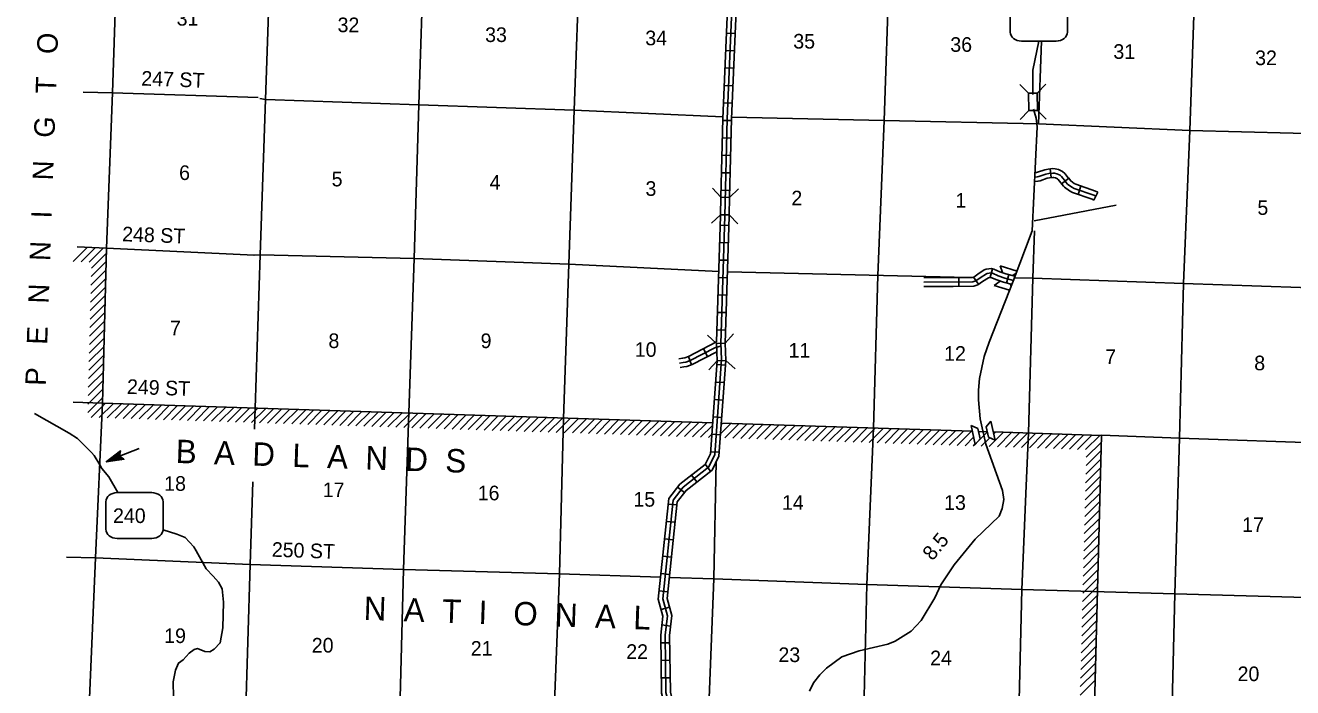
# Model space of a CAD drawing. Extents: x 703407 to 1180070, y 15808027 to 16218648.
# Drawn here: x 840968 to 884262, y 15912923 to 15935549 of the extents above; entities that cross this region are included whole.
import ezdxf

# ---------------------------------------------------------------- set-up
doc = ezdxf.new("R2010")
doc.units = 0
for name, color, linetype in [('L10', 7, 'Continuous'), ('L13', 7, 'Continuous'), ('L14', 7, 'Continuous'), ('L18', 7, 'Continuous'), ('L2', 7, 'Continuous'), ('L28', 7, 'Continuous'), ('L3', 7, 'Continuous'), ('L30', 7, 'Continuous'), ('L37', 7, 'Continuous'), ('L54', 7, 'Continuous'), ('L8', 7, 'Continuous')]:
    doc.layers.add(name, color=color, linetype=linetype)

msp = doc.modelspace()

# ---------------------------------------------------------------- linework, layer by layer
at = {"layer": 'L10'}
for points in [[(872680, 15926932), (871665, 15926930)], [(872670, 15926632), (871666, 15926630)]]:
    msp.add_lwpolyline(points, dxfattribs=at)
at = {"layer": 'L13'}
for p, q in [((875679, 15935007), (875583, 15932187)), ((873188, 15926934), (864955, 15927127))]:
    msp.add_line(p, q, dxfattribs=at)
for points in [[(849547, 15943105), (849352, 15938313), (849173, 15933016), (848994, 15927711), (848825, 15922472), (848802, 15921757)], [(854752, 15943193), (854586, 15938056), (854410, 15932835), (854257, 15927579), (854071, 15922307), (853882, 15916960), (853754, 15911704), (853532, 15906374), (853529, 15901072), (853366, 15898744)], [(859978, 15940663), (859909, 15937965), (859721, 15932651), (859535, 15927396), (859348, 15922116), (859211, 15916810), (859015, 15911513), (858820, 15906225), (858658, 15900928), (858654, 15900802)], [(870483, 15937392), (870312, 15932302), (870091, 15927006), (869947, 15921784), (869717, 15916446), (869590, 15911190), (869334, 15905682)], [(880919, 15936882), (880751, 15931957), (880532, 15926728), (880396, 15921447), (880241, 15916132), (880108, 15910952), (879936, 15905621), (879772, 15900256), (879589, 15895084)], [(843947, 15933242), (848922, 15933085)], [(864795, 15932427), (859721, 15932651), (854410, 15932835), (849173, 15933016), (848974, 15933055)], [(929952, 15930451), (927908, 15930508), (922656, 15930707), (917377, 15930856), (912115, 15931013), (907104, 15931171), (901877, 15931403), (896555, 15931528), (891251, 15931677), (886047, 15931824), (880751, 15931957), (875583, 15932187), (870312, 15932302), (865094, 15932416)], [(875448, 15928532), (875388, 15926907), (875235, 15921634), (875160, 15919821)], [(848782, 15927700), (843742, 15927934)], [(864656, 15927138), (859535, 15927396), (854257, 15927579), (848994, 15927711), (848776, 15927700)], [(891736, 15926391), (891098, 15926413), (885861, 15926553), (880532, 15926728), (875388, 15926907), (874757, 15926919)], [(927355, 15919946), (922264, 15920114), (917044, 15920278), (911765, 15920436), (906788, 15920584), (901444, 15920811), (896215, 15920950), (890953, 15921107), (885665, 15921265), (880396, 15921447), (877733, 15921544)], [(864574, 15920649), (864489, 15916636), (864277, 15911117)], [(848744, 15919959), (848653, 15917125), (848492, 15911844), (848433, 15910379)], [(875160, 15919821), (875012, 15916272), (874886, 15911074), (874673, 15905758)], [(843368, 15917353), (848653, 15917125)], [(862669, 15916696), (859211, 15916810), (853882, 15916960), (848653, 15917125)], [(921912, 15914841), (916901, 15915056), (911571, 15915181), (906568, 15915314), (901299, 15915521), (896045, 15915669), (890758, 15915861), (885520, 15915983), (880241, 15916132), (875012, 15916272), (869717, 15916446), (864489, 15916636), (862969, 15916686)]]:
    msp.add_lwpolyline(points, dxfattribs=at)
at = {"layer": 'L18'}
for p, q in [((875240, 15933235), (874939, 15933530)), ((875539, 15933238), (875834, 15933540)), ((875539, 15933238), (875240, 15933235)), ((875240, 15933235), (875247, 15932639)), ((875539, 15933238), (875545, 15932642)), ((875247, 15932639), (874952, 15932337)), ((875545, 15932642), (875247, 15932639)), ((875545, 15932642), (875847, 15932347)), ((864729, 15929677), (864438, 15929982)), ((864729, 15929677), (864715, 15929081)), ((865027, 15929670), (864729, 15929677)), ((865027, 15929670), (865014, 15929074)), ((865027, 15929670), (865332, 15929962)), ((864715, 15929081), (864410, 15928789)), ((865014, 15929074), (864715, 15929081)), ((865014, 15929074), (865305, 15928769)), ((874846, 15927155), (874265, 15927331)), ((874348, 15927103), (874265, 15927331)), ((874708, 15926999), (874817, 15927079)), ((874266, 15926814), (874063, 15926665)), ((874595, 15926504), (874063, 15926665)), ((874648, 15926638), (874622, 15926712)), ((864578, 15924684), (864267, 15924970)), ((864876, 15924697), (865161, 15925008)), ((864876, 15924697), (864578, 15924684)), ((864578, 15924684), (864603, 15924088)), ((864876, 15924697), (864901, 15924101)), ((864603, 15924088), (864318, 15923777)), ((864901, 15924101), (864603, 15924088)), ((864901, 15924101), (865212, 15923815)), ((873275, 15921875), (873420, 15921229)), ((873502, 15921773), (873275, 15921875)), ((873793, 15921839), (873954, 15922028)), ((873793, 15921839), (873873, 15921483)), ((873954, 15922028), (874099, 15921381)), ((873582, 15921418), (873420, 15921229)), ((873502, 15921773), (873582, 15921418)), ((873873, 15921483), (874099, 15921381))]:
    msp.add_line(p, q, dxfattribs=at)
at = {"layer": 'L2'}
for points in [[(844224, 15940942), (844122, 15938417), (843947, 15933242), (843742, 15927934)], [(843606, 15922645), (843368, 15917353), (843140, 15912030)]]:
    msp.add_lwpolyline(points, dxfattribs=at)
at = {"layer": 'L28'}
for p, q in [((844210, 15920946), (844052, 15920882)), ((844215, 15920975), (844130, 15920940)), ((844188, 15920826), (844856, 15921096)), ((844220, 15921004), (844207, 15920998)), ((844188, 15920829), (843743, 15920649)), ((844194, 15920858), (843821, 15920707)), ((844210, 15920811), (843824, 15920655)), ((844199, 15920887), (843898, 15920766)), ((844235, 15920794), (843925, 15920669)), ((844204, 15920916), (843975, 15920824)), ((844259, 15920777), (844025, 15920682)), ((844027, 15920761), (844126, 15920801)), ((844284, 15920760), (844126, 15920696)), ((844309, 15920743), (844227, 15920710)), ((844334, 15920726), (844328, 15920724))]:
    msp.add_line(p, q, dxfattribs=at)
msp.add_lwpolyline([(844188, 15920826), (844336, 15920725), (843735, 15920643), (844221, 15921009)], close=True, dxfattribs=at)
at = {"layer": 'L3'}
for p, q in [((874613, 15936260), (874613, 15935320)), ((876571, 15935320), (876571, 15936260)), ((875005, 15935007), (876179, 15935007)), ((843720, 15919272), (843720, 15918333)), ((845286, 15919586), (844111, 15919586)), ((845677, 15918333), (845677, 15919272)), ((844111, 15918020), (845286, 15918020))]:
    msp.add_line(p, q, dxfattribs=at)
for points in [[(875391, 15933192), (875382, 15934013), (875587, 15935007)], [(867758, 15912803), (867894, 15913090), (868112, 15913366), (868337, 15913591), (868867, 15913973), (869450, 15914185), (870434, 15914409), (870679, 15914509), (871225, 15914856), (871571, 15915219), (872033, 15915995), (872248, 15916438), (872698, 15917122), (873413, 15917997), (874241, 15918777), (874342, 15919048), (874395, 15919347), (874347, 15919657), (873778, 15921245), (873584, 15922111), (873532, 15922755), (873527, 15923088), (873566, 15923487), (873726, 15924240), (873893, 15924726), (874718, 15926815), (875363, 15928535), (875530, 15932081), (875499, 15932374), (875411, 15932690)], [(843511, 15920530), (843581, 15920413), (843823, 15920122), (844127, 15919586)], [(845677, 15918311), (846144, 15918168), (846431, 15918049), (846728, 15917738), (846806, 15917593), (847142, 15916981), (847389, 15916731), (847567, 15916531), (847692, 15916301), (847734, 15915849), (847710, 15914966), (847624, 15914453), (847424, 15914235), (847271, 15914149), (847096, 15914155), (846849, 15914256), (846732, 15914227), (846560, 15914100), (846360, 15913874), (846206, 15913763), (846097, 15913517), (846024, 15913127), (846029, 15912602)]]:
    msp.add_lwpolyline(points, dxfattribs=at)
for centre, major_axis, start_param, end_param in [((875003, 15935321), (-391, 0), 0, 1.570796), ((876177, 15935321), (391, 0), 4.712389, 6.283185), ((844109, 15919273), (-391, 0), 4.712389, 6.283185), ((845284, 15919273), (391, 0), 0, 1.570796), ((844109, 15918334), (-391, 0), 0, 1.570796), ((845284, 15918334), (391, 0), 4.712389, 6.283185)]:
    msp.add_ellipse(centre, major_axis=major_axis, ratio=0.8, start_param=start_param, end_param=end_param, dxfattribs=at)
at = {"layer": 'L37'}
for p, q in [((842607, 15927486), (843085, 15927964)), ((842877, 15927473), (843356, 15927952)), ((843148, 15927461), (843626, 15927939)), ((843217, 15926964), (843730, 15927477)), ((843224, 15927254), (843737, 15927768)), ((843209, 15926674), (843722, 15927187)), ((843194, 15926093), (843708, 15926606)), ((843202, 15926383), (843715, 15926897)), ((843187, 15925803), (843700, 15926316)), ((843172, 15925222), (843685, 15925736)), ((843179, 15925513), (843693, 15926026)), ((843165, 15924932), (843678, 15925445)), ((843150, 15924351), (843663, 15924865)), ((843157, 15924642), (843670, 15925155)), ((843142, 15924061), (843656, 15924574)), ((843127, 15923481), (843641, 15923994)), ((843135, 15923771), (843648, 15924284)), ((843120, 15923190), (843633, 15923704)), ((843105, 15922610), (843618, 15923123)), ((843112, 15922900), (843626, 15923413)), ((843098, 15922319), (843611, 15922833)), ((843218, 15922157), (843703, 15922642)), ((843492, 15922148), (843977, 15922633)), ((843766, 15922139), (844251, 15922624)), ((844040, 15922130), (844524, 15922615)), ((844314, 15922122), (844798, 15922606)), ((844588, 15922113), (845072, 15922597)), ((844862, 15922104), (845346, 15922588)), ((845136, 15922095), (845620, 15922579)), ((845410, 15922086), (845894, 15922570)), ((845684, 15922077), (846168, 15922562)), ((845958, 15922068), (846442, 15922553)), ((846232, 15922059), (846716, 15922544)), ((846505, 15922050), (846990, 15922535)), ((846779, 15922041), (847264, 15922526)), ((847053, 15922033), (847538, 15922517)), ((847327, 15922024), (847812, 15922508)), ((847601, 15922015), (848086, 15922499)), ((847875, 15922006), (848360, 15922490)), ((848149, 15921997), (848634, 15922482)), ((848423, 15921988), (848908, 15922473)), ((848697, 15921979), (849182, 15922464)), ((848971, 15921970), (849456, 15922455)), ((849245, 15921962), (849730, 15922446)), ((849519, 15921953), (850003, 15922437)), ((849793, 15921944), (850277, 15922428)), ((850067, 15921935), (850551, 15922419)), ((850341, 15921926), (850825, 15922410)), ((850615, 15921917), (851099, 15922402)), ((850889, 15921908), (851373, 15922393)), ((851163, 15921899), (851647, 15922384)), ((851437, 15921890), (851921, 15922375)), ((851711, 15921882), (852195, 15922366)), ((851984, 15921873), (852469, 15922357)), ((852258, 15921864), (852743, 15922348)), ((852532, 15921855), (853017, 15922339)), ((852806, 15921846), (853291, 15922330)), ((853080, 15921837), (853565, 15922322)), ((853354, 15921828), (853839, 15922313)), ((853628, 15921819), (854113, 15922304)), ((853902, 15921810), (854387, 15922295)), ((854176, 15921802), (854661, 15922286)), ((854450, 15921793), (854935, 15922277)), ((854724, 15921784), (855209, 15922268)), ((854998, 15921775), (855482, 15922259)), ((855272, 15921766), (855756, 15922250)), ((855546, 15921757), (856030, 15922242)), ((855820, 15921748), (856304, 15922233)), ((856094, 15921739), (856578, 15922224)), ((856368, 15921730), (856852, 15922215)), ((856642, 15921722), (857126, 15922206)), ((856916, 15921713), (857400, 15922197)), ((857190, 15921704), (857674, 15922188)), ((857463, 15921695), (857948, 15922179)), ((857737, 15921686), (858222, 15922170)), ((858011, 15921677), (858496, 15922162)), ((858285, 15921668), (858770, 15922153)), ((858559, 15921659), (859044, 15922144)), ((858833, 15921650), (859318, 15922135)), ((859107, 15921642), (859592, 15922126)), ((859381, 15921633), (859866, 15922117)), ((859655, 15921624), (860140, 15922108)), ((859929, 15921615), (860414, 15922099)), ((860203, 15921606), (860688, 15922090)), ((860477, 15921597), (860961, 15922082)), ((860751, 15921588), (861235, 15922073)), ((861025, 15921579), (861509, 15922064)), ((861299, 15921570), (861783, 15922055)), ((861573, 15921562), (862057, 15922046)), ((861847, 15921553), (862331, 15922037)), ((862121, 15921544), (862605, 15922028)), ((862395, 15921535), (862879, 15922019)), ((862669, 15921526), (863153, 15922010)), ((862942, 15921517), (863427, 15922002)), ((863216, 15921508), (863701, 15921993)), ((863490, 15921499), (863975, 15921984)), ((863764, 15921490), (864249, 15921975)), ((864038, 15921482), (864439, 15921882)), ((864719, 15921597), (865071, 15921948)), ((864741, 15921902), (864797, 15921957)), ((864745, 15921959), (873319, 15921681)), ((864860, 15921455), (865345, 15921939)), ((865134, 15921446), (865619, 15921930)), ((865408, 15921437), (865893, 15921922)), ((865682, 15921428), (866166, 15921913)), ((865956, 15921419), (866440, 15921904)), ((866230, 15921410), (866714, 15921895)), ((866504, 15921402), (866988, 15921886)), ((866778, 15921393), (867262, 15921877)), ((867052, 15921384), (867536, 15921868)), ((867326, 15921375), (867810, 15921859)), ((867600, 15921366), (868084, 15921850)), ((867874, 15921357), (868358, 15921842)), ((868148, 15921348), (868632, 15921833)), ((868421, 15921339), (868906, 15921824)), ((868695, 15921330), (869180, 15921815)), ((864312, 15921473), (864417, 15921578)), ((868969, 15921322), (869454, 15921806)), ((869243, 15921313), (869728, 15921797)), ((869517, 15921304), (870002, 15921788)), ((869791, 15921295), (870276, 15921779)), ((870065, 15921286), (870550, 15921770)), ((870339, 15921277), (870824, 15921762)), ((870613, 15921268), (871098, 15921753)), ((870887, 15921259), (871372, 15921744)), ((871161, 15921250), (871645, 15921735)), ((871435, 15921242), (871919, 15921726)), ((871709, 15921233), (872193, 15921717)), ((871983, 15921224), (872467, 15921708)), ((872257, 15921215), (872741, 15921699)), ((872531, 15921206), (873015, 15921690)), ((872805, 15921197), (873289, 15921682)), ((873079, 15921188), (873365, 15921475)), ((873524, 15921674), (873832, 15921664)), ((873528, 15921355), (873837, 15921664)), ((873531, 15921641), (873563, 15921673)), ((873626, 15921170), (873918, 15921462)), ((873900, 15921162), (874385, 15921646)), ((874051, 15921595), (874111, 15921655)), ((874174, 15921153), (874659, 15921637)), ((874448, 15921144), (874933, 15921628)), ((874722, 15921135), (875207, 15921619)), ((874996, 15921126), (875481, 15921610)), ((875270, 15921117), (875755, 15921602)), ((875544, 15921108), (876029, 15921593)), ((875818, 15921099), (876303, 15921584)), ((876092, 15921090), (876577, 15921575)), ((876366, 15921082), (876851, 15921566)), ((876640, 15921073), (877124, 15921557)), ((876914, 15921064), (877398, 15921548)), ((877188, 15921055), (877672, 15921539)), ((873353, 15921179), (873417, 15921244)), ((877206, 15920507), (877719, 15921020)), ((877213, 15920797), (877727, 15921311)), ((877198, 15920217), (877712, 15920730)), ((877183, 15919636), (877697, 15920149)), ((877191, 15919926), (877704, 15920440)), ((877175, 15919345), (877689, 15919859)), ((877160, 15918765), (877674, 15919278)), ((877168, 15919055), (877681, 15919569)), ((877153, 15918474), (877666, 15918988)), ((877138, 15917893), (877651, 15918407)), ((877145, 15918184), (877659, 15918697)), ((877130, 15917603), (877644, 15918117)), ((877115, 15917022), (877629, 15917536)), ((877123, 15917313), (877636, 15917826)), ((877108, 15916732), (877621, 15917245)), ((877092, 15916151), (877606, 15916665)), ((877100, 15916441), (877613, 15916955)), ((877085, 15915861), (877598, 15916374)), ((877070, 15915280), (877583, 15915793)), ((877077, 15915570), (877591, 15916084)), ((877062, 15914990), (877576, 15915503)), ((877047, 15914409), (877561, 15914922)), ((877055, 15914699), (877568, 15915213)), ((877040, 15914118), (877553, 15914632)), ((877025, 15913538), (877538, 15914051)), ((877032, 15913828), (877546, 15914341)), ((877017, 15913247), (877530, 15913761)), ((877002, 15912666), (877515, 15913180)), ((877009, 15912957), (877523, 15913470))]:
    msp.add_line(p, q, dxfattribs=at)
for points in [[(842743, 15927980), (843742, 15927934), (843606, 15922645), (864445, 15921969)], [(874037, 15921657), (877733, 15921537), (877321, 15905701), (874692, 15905757), (874595, 15903084), (869255, 15903249), (869170, 15900659), (866494, 15900746), (866481, 15899358), (863946, 15899410)]]:
    msp.add_lwpolyline(points, dxfattribs=at)
at = {"layer": 'L54'}
for p, q in [((843947, 15933242), (842947, 15933269)), ((842469, 15921615), (841281, 15922294)), ((843606, 15922645), (842606, 15922672)), ((843368, 15917353), (842369, 15917380))]:
    msp.add_line(p, q, dxfattribs=at)
msp.add_lwpolyline([(842469, 15921615), (842754, 15921430), (843228, 15920953), (843316, 15920858), (843511, 15920530)], dxfattribs=at)
at = {"layer": 'L8'}
for p, q in [((864917, 15935285), (865215, 15935273)), ((864891, 15934689), (865189, 15934677)), ((864866, 15934093), (865164, 15934081)), ((864841, 15933497), (865139, 15933484)), ((864816, 15932901), (865114, 15932888)), ((864791, 15932302), (865090, 15932295)), ((864778, 15931706), (865076, 15931699)), ((864764, 15931109), (865062, 15931102)), ((864750, 15930513), (865048, 15930506)), ((875982, 15930645), (876013, 15930349)), ((876604, 15930322), (876371, 15930136)), ((877028, 15930058), (876931, 15929776)), ((864737, 15929916), (865035, 15929909)), ((877606, 15929847), (877473, 15929580)), ((864707, 15928725), (865005, 15928715)), ((864688, 15928128), (864986, 15928119)), ((864669, 15927532), (864967, 15927523)), ((873930, 15926945), (874007, 15927234)), ((874492, 15926747), (874568, 15927035)), ((864650, 15926936), (864948, 15926926)), ((872859, 15926634), (872859, 15926932)), ((873533, 15926703), (873362, 15926947)), ((864631, 15926339), (864929, 15926330)), ((864612, 15925743), (864910, 15925734)), ((864593, 15925147), (864891, 15925137)), ((864137, 15924501), (864275, 15924237)), ((863627, 15924234), (863727, 15923953)), ((864594, 15923960), (864890, 15923939)), ((864545, 15923365), (864843, 15923344)), ((864503, 15922770), (864801, 15922749)), ((864461, 15922175), (864758, 15922154)), ((864418, 15921580), (864716, 15921559)), ((864376, 15920985), (864674, 15920964)), ((864196, 15920555), (864380, 15920320)), ((863727, 15920187), (863911, 15919952)), ((863251, 15919774), (863486, 15919591)), ((862931, 15919196), (863228, 15919164)), ((862869, 15918602), (863166, 15918571)), ((862807, 15918009), (863104, 15917978)), ((862745, 15917415), (863042, 15917384)), ((862683, 15916822), (862979, 15916791)), ((862621, 15916229), (862917, 15916198)), ((862690, 15915590), (862978, 15915671)), ((862716, 15915064), (863012, 15915028)), ((862678, 15914450), (862976, 15914454)), ((862687, 15913853), (862986, 15913858)), ((862697, 15913257), (862995, 15913261))]:
    msp.add_line(p, q, dxfattribs=at)
for points in [[(842554, 15943695), (844344, 15943621), (848966, 15943457), (852294, 15943439), (860038, 15943139), (865202, 15942980), (865316, 15942901), (865173, 15937686), (865147, 15937187), (864942, 15932357), (864865, 15929025), (864728, 15924685), (864751, 15924150), (864518, 15920873), (864311, 15920455), (863436, 15919769), (863095, 15919331), (862742, 15915958), (862905, 15915377), (862823, 15914713), (862854, 15912752), (862905, 15912550), (864682, 15910388)], [(860183, 15942984), (865153, 15942832), (865164, 15942824), (865023, 15937692), (864997, 15937194), (864792, 15932362), (864729, 15929677)], [(865294, 15937112), (865092, 15932353), (865027, 15929670)], [(875449, 15930364), (875536, 15930371), (875588, 15930386), (875835, 15930470), (875835, 15930470), (875937, 15930491), (876068, 15930504), (876125, 15930500), (876212, 15930480), (876318, 15930427), (876365, 15930382), (876511, 15930199), (876519, 15930197), (876574, 15930129), (876718, 15930019), (876795, 15929980), (877467, 15929750), (877540, 15929713)], [(875456, 15930515), (875509, 15930520), (875544, 15930529), (875795, 15930615), (875914, 15930639), (876066, 15930655), (876148, 15930649), (876263, 15930623), (876405, 15930551), (876476, 15930483), (876592, 15930338), (876600, 15930337), (876680, 15930237), (876798, 15930147), (876854, 15930119), (877525, 15929889), (877607, 15929848)], [(875442, 15930213), (875562, 15930223), (875632, 15930243), (875874, 15930325), (875960, 15930342), (876070, 15930354), (876103, 15930351), (876161, 15930338), (876230, 15930303), (876254, 15930280), (876431, 15930059), (876439, 15930058), (876469, 15930021), (876638, 15929892), (876737, 15929841), (877409, 15929611), (877473, 15929579)], [(875430, 15928869), (878237, 15929409)], [(864715, 15929081), (864715, 15929029), (864579, 15924733)], [(865014, 15929074), (865015, 15929021), (864876, 15924697)], [(874731, 15926838), (874426, 15926918), (874207, 15926992), (874007, 15927079), (873961, 15927092), (873830, 15927074), (873802, 15927061), (873587, 15926923), (873437, 15926817), (873340, 15926784), (871666, 15926780)], [(874769, 15926983), (874469, 15927062), (874261, 15927132), (874056, 15927221), (873970, 15927244), (873787, 15927219), (873729, 15927192), (873504, 15927047), (873368, 15926952), (873315, 15926934), (872680, 15926932)], [(874692, 15926693), (874383, 15926775), (874153, 15926852), (873957, 15926937), (873951, 15926939), (873873, 15926928), (873671, 15926798), (873506, 15926683), (873366, 15926634), (872670, 15926632)], [(864579, 15924733), (863623, 15924233), (863493, 15924187), (863422, 15924175), (863293, 15924157)], [(864753, 15924600), (864520, 15924533), (863683, 15924096), (863531, 15924041), (863445, 15924027), (863314, 15924009)], [(864603, 15924088), (864370, 15920913), (864192, 15920552), (863329, 15919876), (862951, 15919389), (862590, 15915945), (862752, 15915365), (862673, 15914721), (862704, 15912732), (862768, 15912481), (864954, 15909822)], [(864901, 15924101), (864665, 15920833), (864430, 15920358), (863543, 15919663), (863240, 15919273), (862894, 15915971), (863058, 15915388), (862973, 15914705), (863003, 15912772), (863042, 15912619), (864746, 15910547)], [(864590, 15924400), (863743, 15923958), (863569, 15923896), (863467, 15923879), (863335, 15923860)]]:
    msp.add_lwpolyline(points, dxfattribs=at)

# ---------------------------------------------------------------- texts
at = {"layer": 'L14'}
for s, p in [('31', (846137, 15935540)), ('32', (851635, 15935316)), ('33', (856675, 15934980)), ('34', (862147, 15934868)), ('35', (867203, 15934756)), ('36', (872567, 15934644)), ('31', (878138, 15934405)), ('32', (882980, 15934190)), ('6', (846221, 15930266)), ('5', (851432, 15930049)), ('4', (856831, 15929941)), ('3', (862154, 15929724)), ('2', (867137, 15929399)), ('1', (872745, 15929323)), ('5', (883058, 15929074)), ('7', (845908, 15924957)), ('8', (851323, 15924524)), ('9', (856522, 15924523)), ('10', (861787, 15924225)), ('11', (867042, 15924198)), ('12', (872355, 15924090)), ('7', (877859, 15923981)), ('8', (882950, 15923765)), ('18', (845711, 15919648)), ('17', (851127, 15919431)), ('16', (856422, 15919323)), ('15', (861741, 15919106)), ('14', (866816, 15918998)), ('13', (872355, 15918997)), ('17', (882536, 15918239)), ('19', (845711, 15914447)), ('20', (850754, 15914122)), ('21', (856184, 15914014)), ('22', (861497, 15913905)), ('23', (866695, 15913797)), ('24', (871879, 15913688)), ('20', (882381, 15913146))]:
    msp.add_text(s, height=500, rotation=359.9992, dxfattribs=at).set_placement(p)
at = {"layer": 'L28'}
msp.add_text('8.5', height=500, rotation=50.7612, dxfattribs=at).set_placement((871961, 15917233))
at = {"layer": 'L3'}
msp.add_text('240', height=500, rotation=359.9992, dxfattribs=at).set_placement((843963, 15918547))
at = {"layer": 'L30'}
for s, p in [('247 ST', (844923, 15933493)), ('248 ST', (844269, 15928174)), ('249 ST', (844433, 15922961)), ('250 ST', (849381, 15917398))]:
    msp.add_text(s, height=500, rotation=357.9992, dxfattribs=at).set_placement(p)
at = {"layer": 'L37'}
for s, p in [('B  A  D  L  A  N  D  S', (846097, 15920601)), ('N  A  T  I   O  N  A  L  ', (852519, 15915239))]:
    msp.add_text(s, height=799.98, rotation=358.0433, dxfattribs=at).set_placement(p)
at = {"layer": 'L54'}
msp.add_text('P   E   N   N   I    N   G   T   O   N      C   O   U   N   T   Y', height=700.01, rotation=87.9907, dxfattribs=at).set_placement((841665, 15923228))

doc.saveas('drawing.dxf')
